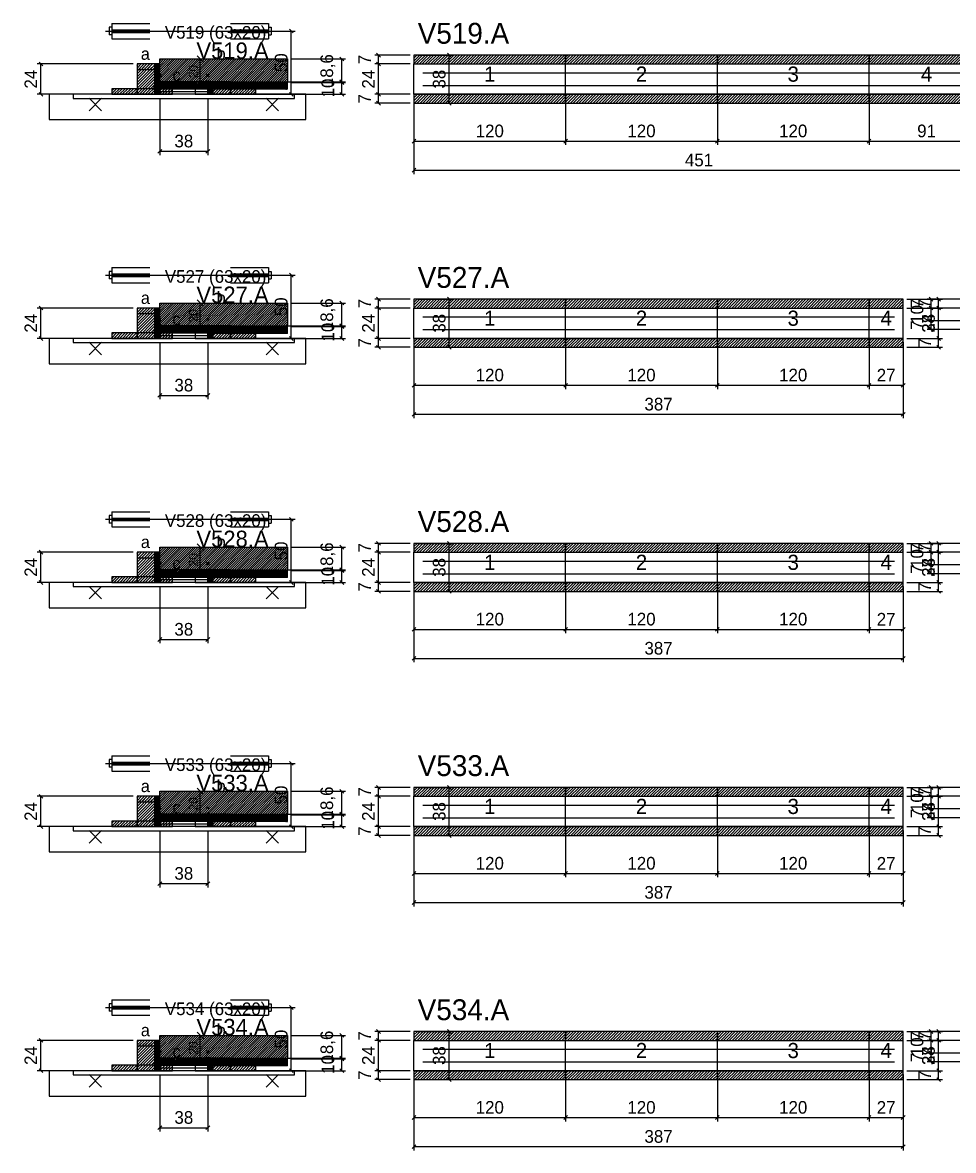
# Model space of a CAD drawing. Extents: x -9000 to 3070, y -6649 to 1250.
# Drawn here: x -69 to 668, y -2596 to -1704 of the extents above; entities that cross this region are included whole.
import ezdxf
from ezdxf.enums import TextEntityAlignment as Align

# ---------------------------------------------------------------- set-up
doc = ezdxf.new("R2010")
doc.units = 0
for name, color, linetype in [('5', 5, 'Continuous'), ('BARRA_ANCORAGEM', 126, 'Continuous'), ('barrote', 126, 'Continuous'), ('CONCRETO', 251, 'Continuous'), ('COTA', 241, 'Continuous'), ('Cota Seção (2x)', 241, 'Continuous'), ('detalhes', 7, 'Continuous'), ('Hachura', 251, 'Continuous'), ('HACHURACONCRETO', 251, 'Continuous'), ('Madeira', 126, 'Continuous'), ('NOMENCLATURA', 7, 'Continuous'), ('Painéis', 200, 'Continuous'), ('presilha', 224, 'Continuous'), ('SARR_2.2x7', 40, 'Continuous'), ('SARRAFO_2_2X7', 40, 'Continuous'), ('SCO-___-LAJ', 224, 'Continuous'), ('TENSOR', 224, 'Continuous'), ('Texto Seção', 7, 'Continuous')]:
    doc.layers.add(name, color=color, linetype=linetype)
doc.dimstyles.new('PAINEL', dxfattribs={"dimtxt": 10, "dimasz": 3, "dimexe": 3, "dimexo": 3, "dimgap": 3, "dimtad": 1, "dimblk": 'OBLIQUE', "dimblk1": 'OBLIQUE', "dimcen": 2.5, "dimclrd": 4, "dimclre": 4, "dimclrt": 240, "dimazin": 3, "dimtfac": 1, "dimtmove": 0, "dimatfit": 3})
doc.dimstyles.new('SECAO2X', dxfattribs={"dimtxt": 7, "dimasz": 5, "dimexe": 3, "dimexo": 3, "dimgap": 2, "dimtad": 3, "dimblk": 'OBLIQUE', "dimblk1": 'OBLIQUE', "dimcen": 2.5, "dimclrd": 4, "dimclre": 4, "dimclrt": 1, "dimazin": 3, "dimtfac": 1, "dimtmove": 0, "dimatfit": 3})

# ---------------------------------------------------------------- blocks, each defined once
blk = doc.blocks.new('PAR_ESQ')
for p, q in [((-1, -1), (1, 1)), ((-1, 1), (1, -1))]:
    blk.add_line(p, q)
blk = doc.blocks.new('PAR_FUNDO_ESQ')
for p, q in [((-1, -1), (1, 1)), ((-1, 1), (1, -1))]:
    blk.add_line(p, q)
blk = doc.blocks.new('PAR_FUNDO_DIR')
for p, q in [((-1, -1), (1, 1)), ((-1, 1), (1, -1))]:
    blk.add_line(p, q)
blk = doc.blocks.new('par_int_esq')
for p, q in [((-1, -1), (1, 1)), ((-1, 1), (1, -1))]:
    blk.add_line(p, q)
blk = doc.blocks.new('par_int_dir')
for p, q in [((-1, -1), (1, 1)), ((-1, 1), (1, -1))]:
    blk.add_line(p, q)
blk = doc.blocks.new('_OBLIQUE')
at = {"color": 0, "linetype": 'BYBLOCK'}
blk.add_line((-0.5, -0.5), (0.5, 0.5), dxfattribs=at)

msp = doc.modelspace()

# ---------------------------------------------------------------- hatches: boundary and pattern name
at = {"layer": 'COTA'}
h = msp.add_hatch(dxfattribs=at)
h.set_pattern_fill('ANSI31', scale=0.4)
h.paths.add_polyline_path([(40, -1753), (40, -1733), (141, -1733), (141, -1751.6), (78, -1751.6), (78, -1753)])
h = msp.add_hatch(dxfattribs=at)
h.set_pattern_fill('ANSI31', scale=0.5)
h.paths.add_polyline_path([(241, -1737), (361, -1737), (361, -1730), (241, -1730)])
h = msp.add_hatch(dxfattribs=at)
h.set_pattern_fill('ANSI31', scale=0.5)
h.paths.add_polyline_path([(361, -1737), (481, -1737), (481, -1730), (361, -1730)])
h = msp.add_hatch(dxfattribs=at)
h.set_pattern_fill('ANSI31', scale=0.5)
h.paths.add_polyline_path([(481, -1737), (601, -1737), (601, -1730), (481, -1730)])
h = msp.add_hatch(dxfattribs=at)
h.set_pattern_fill('ANSI31', scale=0.5)
h.paths.add_polyline_path([(601, -1737), (692, -1737), (692, -1730), (601, -1730)])
h = msp.add_hatch(dxfattribs=at)
h.set_pattern_fill('ANSI31', scale=0.5)
h.paths.add_polyline_path([(241, -1768), (361, -1768), (361, -1761), (241, -1761)])
h = msp.add_hatch(dxfattribs=at)
h.set_pattern_fill('ANSI31', scale=0.5)
h.paths.add_polyline_path([(361, -1768), (481, -1768), (481, -1761), (361, -1761)])
h = msp.add_hatch(dxfattribs=at)
h.set_pattern_fill('ANSI31', scale=0.5)
h.paths.add_polyline_path([(481, -1768), (601, -1768), (601, -1761), (481, -1761)])
h = msp.add_hatch(dxfattribs=at)
h.set_pattern_fill('ANSI31', scale=0.5)
h.paths.add_polyline_path([(601, -1768), (692, -1768), (692, -1761), (601, -1761)])
h = msp.add_hatch(dxfattribs=at)
h.set_pattern_fill('ANSI31', scale=0.4)
h.paths.add_polyline_path([(40, -1946), (40, -1926), (141, -1926), (141, -1944.6), (78, -1944.6), (78, -1946)])
h = msp.add_hatch(dxfattribs=at)
h.set_pattern_fill('ANSI31', scale=0.5)
h.paths.add_polyline_path([(241, -1930), (361, -1930), (361, -1923), (241, -1923)])
h = msp.add_hatch(dxfattribs=at)
h.set_pattern_fill('ANSI31', scale=0.5)
h.paths.add_polyline_path([(361, -1930), (481, -1930), (481, -1923), (361, -1923)])
h = msp.add_hatch(dxfattribs=at)
h.set_pattern_fill('ANSI31', scale=0.5)
h.paths.add_polyline_path([(481, -1930), (601, -1930), (601, -1923), (481, -1923)])
h = msp.add_hatch(dxfattribs=at)
h.set_pattern_fill('ANSI31', scale=0.5)
h.paths.add_polyline_path([(601, -1930), (628, -1930), (628, -1923), (601, -1923)])
h = msp.add_hatch(dxfattribs=at)
h.set_pattern_fill('ANSI31', scale=0.5)
h.paths.add_polyline_path([(241, -1961), (361, -1961), (361, -1954), (241, -1954)])
h = msp.add_hatch(dxfattribs=at)
h.set_pattern_fill('ANSI31', scale=0.5)
h.paths.add_polyline_path([(361, -1961), (481, -1961), (481, -1954), (361, -1954)])
h = msp.add_hatch(dxfattribs=at)
h.set_pattern_fill('ANSI31', scale=0.5)
h.paths.add_polyline_path([(481, -1961), (601, -1961), (601, -1954), (481, -1954)])
h = msp.add_hatch(dxfattribs=at)
h.set_pattern_fill('ANSI31', scale=0.5)
h.paths.add_polyline_path([(601, -1961), (628, -1961), (628, -1954), (601, -1954)])
h = msp.add_hatch(dxfattribs=at)
h.set_pattern_fill('ANSI31', scale=0.4)
h.paths.add_polyline_path([(40, -2139), (40, -2119), (141, -2119), (141, -2137.6), (78, -2137.6), (78, -2139)])
h = msp.add_hatch(dxfattribs=at)
h.set_pattern_fill('ANSI31', scale=0.5)
h.paths.add_polyline_path([(241, -2123), (361, -2123), (361, -2116), (241, -2116)])
h = msp.add_hatch(dxfattribs=at)
h.set_pattern_fill('ANSI31', scale=0.5)
h.paths.add_polyline_path([(361, -2123), (481, -2123), (481, -2116), (361, -2116)])
h = msp.add_hatch(dxfattribs=at)
h.set_pattern_fill('ANSI31', scale=0.5)
h.paths.add_polyline_path([(481, -2123), (601, -2123), (601, -2116), (481, -2116)])
h = msp.add_hatch(dxfattribs=at)
h.set_pattern_fill('ANSI31', scale=0.5)
h.paths.add_polyline_path([(601, -2123), (628, -2123), (628, -2116), (601, -2116)])
h = msp.add_hatch(dxfattribs=at)
h.set_pattern_fill('ANSI31', scale=0.5)
h.paths.add_polyline_path([(241, -2154), (361, -2154), (361, -2147), (241, -2147)])
h = msp.add_hatch(dxfattribs=at)
h.set_pattern_fill('ANSI31', scale=0.5)
h.paths.add_polyline_path([(361, -2154), (481, -2154), (481, -2147), (361, -2147)])
h = msp.add_hatch(dxfattribs=at)
h.set_pattern_fill('ANSI31', scale=0.5)
h.paths.add_polyline_path([(481, -2154), (601, -2154), (601, -2147), (481, -2147)])
h = msp.add_hatch(dxfattribs=at)
h.set_pattern_fill('ANSI31', scale=0.5)
h.paths.add_polyline_path([(601, -2154), (628, -2154), (628, -2147), (601, -2147)])
h = msp.add_hatch(dxfattribs=at)
h.set_pattern_fill('ANSI31', scale=0.5)
h.paths.add_polyline_path([(241, -2316), (361, -2316), (361, -2309), (241, -2309)])
h = msp.add_hatch(dxfattribs=at)
h.set_pattern_fill('ANSI31', scale=0.5)
h.paths.add_polyline_path([(361, -2316), (481, -2316), (481, -2309), (361, -2309)])
h = msp.add_hatch(dxfattribs=at)
h.set_pattern_fill('ANSI31', scale=0.5)
h.paths.add_polyline_path([(481, -2316), (601, -2316), (601, -2309), (481, -2309)])
h = msp.add_hatch(dxfattribs=at)
h.set_pattern_fill('ANSI31', scale=0.5)
h.paths.add_polyline_path([(601, -2316), (628, -2316), (628, -2309), (601, -2309)])
h = msp.add_hatch(dxfattribs=at)
h.set_pattern_fill('ANSI31', scale=0.4)
h.paths.add_polyline_path([(40, -2332), (40, -2312), (141, -2312), (141, -2330.6), (78, -2330.6), (78, -2332)])
h = msp.add_hatch(dxfattribs=at)
h.set_pattern_fill('ANSI31', scale=0.5)
h.paths.add_polyline_path([(241, -2347), (361, -2347), (361, -2340), (241, -2340)])
h = msp.add_hatch(dxfattribs=at)
h.set_pattern_fill('ANSI31', scale=0.5)
h.paths.add_polyline_path([(361, -2347), (481, -2347), (481, -2340), (361, -2340)])
h = msp.add_hatch(dxfattribs=at)
h.set_pattern_fill('ANSI31', scale=0.5)
h.paths.add_polyline_path([(481, -2347), (601, -2347), (601, -2340), (481, -2340)])
h = msp.add_hatch(dxfattribs=at)
h.set_pattern_fill('ANSI31', scale=0.5)
h.paths.add_polyline_path([(601, -2347), (628, -2347), (628, -2340), (601, -2340)])
h = msp.add_hatch(dxfattribs=at)
h.set_pattern_fill('ANSI31', scale=0.4)
h.paths.add_polyline_path([(40, -2525), (40, -2505), (141, -2505), (141, -2523.6), (78, -2523.6), (78, -2525)])
h = msp.add_hatch(dxfattribs=at)
h.set_pattern_fill('ANSI31', scale=0.5)
h.paths.add_polyline_path([(241, -2509), (361, -2509), (361, -2502), (241, -2502)])
h = msp.add_hatch(dxfattribs=at)
h.set_pattern_fill('ANSI31', scale=0.5)
h.paths.add_polyline_path([(361, -2509), (481, -2509), (481, -2502), (361, -2502)])
h = msp.add_hatch(dxfattribs=at)
h.set_pattern_fill('ANSI31', scale=0.5)
h.paths.add_polyline_path([(481, -2509), (601, -2509), (601, -2502), (481, -2502)])
h = msp.add_hatch(dxfattribs=at)
h.set_pattern_fill('ANSI31', scale=0.5)
h.paths.add_polyline_path([(601, -2509), (628, -2509), (628, -2502), (601, -2502)])
h = msp.add_hatch(dxfattribs=at)
h.set_pattern_fill('ANSI31', scale=0.5)
h.paths.add_polyline_path([(241, -2540), (361, -2540), (361, -2533), (241, -2533)])
h = msp.add_hatch(dxfattribs=at)
h.set_pattern_fill('ANSI31', scale=0.5)
h.paths.add_polyline_path([(361, -2540), (481, -2540), (481, -2533), (361, -2533)])
h = msp.add_hatch(dxfattribs=at)
h.set_pattern_fill('ANSI31', scale=0.5)
h.paths.add_polyline_path([(481, -2540), (601, -2540), (601, -2533), (481, -2533)])
h = msp.add_hatch(dxfattribs=at)
h.set_pattern_fill('ANSI31', scale=0.5)
h.paths.add_polyline_path([(601, -2540), (628, -2540), (628, -2533), (601, -2533)])
at = {"layer": 'Hachura'}
h = msp.add_hatch(dxfattribs=at)
h.set_pattern_fill('ANSI31', scale=0.5)
h.paths.add_polyline_path([(22, -1761), (36, -1761), (36, -1737), (22, -1737)])
h = msp.add_hatch(dxfattribs=at)
h.set_pattern_fill('ANSI31', scale=0.5)
h.paths.add_polyline_path([(22, -1741.4), (36, -1741.4), (36, -1737), (22, -1737)])
h = msp.add_hatch(dxfattribs=at)
h.set_pattern_fill('SOLID')
h.paths.add_polyline_path([(36, -1761), (40, -1761), (40, -1737), (36, -1737)])
h = msp.add_hatch(dxfattribs=at)
h.set_pattern_fill('ANSI31', scale=0.5)
h.paths.add_polyline_path([(2, -1761), (22, -1761), (22, -1756.6), (2, -1756.6)])
h = msp.add_hatch(dxfattribs=at)
h.set_pattern_fill('SOLID')
h.paths.add_polyline_path([(40, -1756.6), (78, -1756.6), (78, -1753), (40, -1753)])
h = msp.add_hatch(dxfattribs=at)
h.set_pattern_fill('ANSI31', scale=0.5)
h.paths.add_polyline_path([(40, -1761), (50, -1761), (50, -1756.6), (40, -1756.6)])
h = msp.add_hatch(dxfattribs=at)
h.set_pattern_fill('SOLID')
h.paths.add_polyline_path([(78, -1761), (82, -1761), (82, -1751), (78, -1751)])
h = msp.add_hatch(dxfattribs=at)
h.set_pattern_fill('SOLID')
h.paths.add_polyline_path([(78, -1751), (141, -1751), (141, -1757), (78, -1757)])
h = msp.add_hatch(dxfattribs=at)
h.set_pattern_fill('ANSI31', scale=0.5)
h.paths.add_polyline_path([(82, -1761), (96, -1761), (96, -1751), (82, -1751)])
h = msp.add_hatch(dxfattribs=at)
h.set_pattern_fill('ANSI31', scale=0.5)
h.paths.add_polyline_path([(82, -1755.4), (96, -1755.4), (96, -1751), (82, -1751)])
h = msp.add_hatch(dxfattribs=at)
h.set_pattern_fill('ANSI31', scale=0.5)
h.paths.add_polyline_path([(96, -1761), (116, -1761), (116, -1756.6), (96, -1756.6)])
h = msp.add_hatch(dxfattribs=at)
h.set_pattern_fill('ANSI31', scale=0.5)
h.paths.add_polyline_path([(22, -1954), (36, -1954), (36, -1930), (22, -1930)])
h = msp.add_hatch(dxfattribs=at)
h.set_pattern_fill('ANSI31', scale=0.5)
h.paths.add_polyline_path([(22, -1934.4), (36, -1934.4), (36, -1930), (22, -1930)])
h = msp.add_hatch(dxfattribs=at)
h.set_pattern_fill('SOLID')
h.paths.add_polyline_path([(36, -1954), (40, -1954), (40, -1930), (36, -1930)])
h = msp.add_hatch(dxfattribs=at)
h.set_pattern_fill('SOLID')
h.paths.add_polyline_path([(78, -1954), (82, -1954), (82, -1944), (78, -1944)])
h = msp.add_hatch(dxfattribs=at)
h.set_pattern_fill('SOLID')
h.paths.add_polyline_path([(78, -1944), (141, -1944), (141, -1950), (78, -1950)])
h = msp.add_hatch(dxfattribs=at)
h.set_pattern_fill('ANSI31', scale=0.5)
h.paths.add_polyline_path([(82, -1954), (96, -1954), (96, -1944), (82, -1944)])
h = msp.add_hatch(dxfattribs=at)
h.set_pattern_fill('ANSI31', scale=0.5)
h.paths.add_polyline_path([(82, -1948.4), (96, -1948.4), (96, -1944), (82, -1944)])
h = msp.add_hatch(dxfattribs=at)
h.set_pattern_fill('ANSI31', scale=0.5)
h.paths.add_polyline_path([(2, -1954), (22, -1954), (22, -1949.6), (2, -1949.6)])
h = msp.add_hatch(dxfattribs=at)
h.set_pattern_fill('SOLID')
h.paths.add_polyline_path([(40, -1949.6), (78, -1949.6), (78, -1946), (40, -1946)])
h = msp.add_hatch(dxfattribs=at)
h.set_pattern_fill('ANSI31', scale=0.5)
h.paths.add_polyline_path([(40, -1954), (50, -1954), (50, -1949.6), (40, -1949.6)])
h = msp.add_hatch(dxfattribs=at)
h.set_pattern_fill('ANSI31', scale=0.5)
h.paths.add_polyline_path([(96, -1954), (116, -1954), (116, -1949.6), (96, -1949.6)])
h = msp.add_hatch(dxfattribs=at)
h.set_pattern_fill('ANSI31', scale=0.5)
h.paths.add_polyline_path([(22, -2147), (36, -2147), (36, -2123), (22, -2123)])
h = msp.add_hatch(dxfattribs=at)
h.set_pattern_fill('ANSI31', scale=0.5)
h.paths.add_polyline_path([(22, -2127.4), (36, -2127.4), (36, -2123), (22, -2123)])
h = msp.add_hatch(dxfattribs=at)
h.set_pattern_fill('SOLID')
h.paths.add_polyline_path([(36, -2147), (40, -2147), (40, -2123), (36, -2123)])
h = msp.add_hatch(dxfattribs=at)
h.set_pattern_fill('SOLID')
h.paths.add_polyline_path([(40, -2142.6), (78, -2142.6), (78, -2139), (40, -2139)])
h = msp.add_hatch(dxfattribs=at)
h.set_pattern_fill('SOLID')
h.paths.add_polyline_path([(78, -2147), (82, -2147), (82, -2137), (78, -2137)])
h = msp.add_hatch(dxfattribs=at)
h.set_pattern_fill('SOLID')
h.paths.add_polyline_path([(78, -2137), (141, -2137), (141, -2143), (78, -2143)])
h = msp.add_hatch(dxfattribs=at)
h.set_pattern_fill('ANSI31', scale=0.5)
h.paths.add_polyline_path([(82, -2147), (96, -2147), (96, -2137), (82, -2137)])
h = msp.add_hatch(dxfattribs=at)
h.set_pattern_fill('ANSI31', scale=0.5)
h.paths.add_polyline_path([(82, -2141.4), (96, -2141.4), (96, -2137), (82, -2137)])
h = msp.add_hatch(dxfattribs=at)
h.set_pattern_fill('ANSI31', scale=0.5)
h.paths.add_polyline_path([(2, -2147), (22, -2147), (22, -2142.6), (2, -2142.6)])
h = msp.add_hatch(dxfattribs=at)
h.set_pattern_fill('ANSI31', scale=0.5)
h.paths.add_polyline_path([(40, -2147), (50, -2147), (50, -2142.6), (40, -2142.6)])
h = msp.add_hatch(dxfattribs=at)
h.set_pattern_fill('ANSI31', scale=0.5)
h.paths.add_polyline_path([(96, -2147), (116, -2147), (116, -2142.6), (96, -2142.6)])
h = msp.add_hatch(dxfattribs=at)
h.set_pattern_fill('ANSI31', scale=0.5)
h.paths.add_polyline_path([(22, -2340), (36, -2340), (36, -2316), (22, -2316)])
h = msp.add_hatch(dxfattribs=at)
h.set_pattern_fill('ANSI31', scale=0.5)
h.paths.add_polyline_path([(22, -2320.4), (36, -2320.4), (36, -2316), (22, -2316)])
h = msp.add_hatch(dxfattribs=at)
h.set_pattern_fill('SOLID')
h.paths.add_polyline_path([(36, -2340), (40, -2340), (40, -2316), (36, -2316)])
h = msp.add_hatch(dxfattribs=at)
h.set_pattern_fill('ANSI31', scale=0.5)
h.paths.add_polyline_path([(2, -2340), (22, -2340), (22, -2335.6), (2, -2335.6)])
h = msp.add_hatch(dxfattribs=at)
h.set_pattern_fill('SOLID')
h.paths.add_polyline_path([(40, -2335.6), (78, -2335.6), (78, -2332), (40, -2332)])
h = msp.add_hatch(dxfattribs=at)
h.set_pattern_fill('ANSI31', scale=0.5)
h.paths.add_polyline_path([(40, -2340), (50, -2340), (50, -2335.6), (40, -2335.6)])
h = msp.add_hatch(dxfattribs=at)
h.set_pattern_fill('SOLID')
h.paths.add_polyline_path([(78, -2340), (82, -2340), (82, -2330), (78, -2330)])
h = msp.add_hatch(dxfattribs=at)
h.set_pattern_fill('SOLID')
h.paths.add_polyline_path([(78, -2330), (141, -2330), (141, -2336), (78, -2336)])
h = msp.add_hatch(dxfattribs=at)
h.set_pattern_fill('ANSI31', scale=0.5)
h.paths.add_polyline_path([(82, -2340), (96, -2340), (96, -2330), (82, -2330)])
h = msp.add_hatch(dxfattribs=at)
h.set_pattern_fill('ANSI31', scale=0.5)
h.paths.add_polyline_path([(82, -2334.4), (96, -2334.4), (96, -2330), (82, -2330)])
h = msp.add_hatch(dxfattribs=at)
h.set_pattern_fill('ANSI31', scale=0.5)
h.paths.add_polyline_path([(96, -2340), (116, -2340), (116, -2335.6), (96, -2335.6)])
h = msp.add_hatch(dxfattribs=at)
h.set_pattern_fill('ANSI31', scale=0.5)
h.paths.add_polyline_path([(22, -2533), (36, -2533), (36, -2509), (22, -2509)])
h = msp.add_hatch(dxfattribs=at)
h.set_pattern_fill('ANSI31', scale=0.5)
h.paths.add_polyline_path([(22, -2513.4), (36, -2513.4), (36, -2509), (22, -2509)])
h = msp.add_hatch(dxfattribs=at)
h.set_pattern_fill('SOLID')
h.paths.add_polyline_path([(36, -2533), (40, -2533), (40, -2509), (36, -2509)])
h = msp.add_hatch(dxfattribs=at)
h.set_pattern_fill('SOLID')
h.paths.add_polyline_path([(78, -2533), (82, -2533), (82, -2523), (78, -2523)])
h = msp.add_hatch(dxfattribs=at)
h.set_pattern_fill('SOLID')
h.paths.add_polyline_path([(78, -2523), (141, -2523), (141, -2529), (78, -2529)])
h = msp.add_hatch(dxfattribs=at)
h.set_pattern_fill('ANSI31', scale=0.5)
h.paths.add_polyline_path([(82, -2533), (96, -2533), (96, -2523), (82, -2523)])
h = msp.add_hatch(dxfattribs=at)
h.set_pattern_fill('ANSI31', scale=0.5)
h.paths.add_polyline_path([(82, -2527.4), (96, -2527.4), (96, -2523), (82, -2523)])
h = msp.add_hatch(dxfattribs=at)
h.set_pattern_fill('ANSI31', scale=0.5)
h.paths.add_polyline_path([(2, -2533), (22, -2533), (22, -2528.6), (2, -2528.6)])
h = msp.add_hatch(dxfattribs=at)
h.set_pattern_fill('SOLID')
h.paths.add_polyline_path([(40, -2528.6), (78, -2528.6), (78, -2525), (40, -2525)])
h = msp.add_hatch(dxfattribs=at)
h.set_pattern_fill('ANSI31', scale=0.5)
h.paths.add_polyline_path([(40, -2533), (50, -2533), (50, -2528.6), (40, -2528.6)])
h = msp.add_hatch(dxfattribs=at)
h.set_pattern_fill('ANSI31', scale=0.5)
h.paths.add_polyline_path([(96, -2533), (116, -2533), (116, -2528.6), (96, -2528.6)])
at = {"layer": 'HACHURACONCRETO'}
h = msp.add_hatch(dxfattribs=at)
h.set_pattern_fill('ANSI31', scale=0.3)
h.paths.add_polyline_path([(40, -1756.6), (78, -1756.6), (78, -1751), (40, -1751)])
h = msp.add_hatch(dxfattribs=at)
h.set_pattern_fill('ANSI31', scale=0.3)
h.paths.add_polyline_path([(40, -1949.6), (78, -1949.6), (78, -1944), (40, -1944)])
h = msp.add_hatch(dxfattribs=at)
h.set_pattern_fill('ANSI31', scale=0.3)
h.paths.add_polyline_path([(40, -2142.6), (78, -2142.6), (78, -2137), (40, -2137)])
h = msp.add_hatch(dxfattribs=at)
h.set_pattern_fill('ANSI31', scale=0.3)
h.paths.add_polyline_path([(40, -2335.6), (78, -2335.6), (78, -2330), (40, -2330)])
h = msp.add_hatch(dxfattribs=at)
h.set_pattern_fill('ANSI31', scale=0.3)
h.paths.add_polyline_path([(40, -2528.6), (78, -2528.6), (78, -2523), (40, -2523)])

# ---------------------------------------------------------------- linework, layer by layer
for p, q in [((0, -1708), (0, -1714)), ((2, -1708), (0, -1708)), ((2, -1705), (32, -1705)), ((2, -1705), (2, -1717)), ((2, -1710), (32, -1710)), ((2, -1712), (32, -1712)), ((96, -1705), (126, -1705)), ((96, -1710), (126, -1710)), ((96, -1712), (126, -1712)), ((126, -1705), (126, -1717)), ((126, -1708), (128, -1708)), ((128, -1708), (128, -1714)), ((2, -1714), (0, -1714)), ((2, -1717), (32, -1717)), ((96, -1717), (126, -1717)), ((126, -1714), (128, -1714)), ((2, -1898), (32, -1898)), ((2, -1898), (2, -1910)), ((96, -1898), (126, -1898)), ((126, -1898), (126, -1910)), ((0, -1901), (0, -1907)), ((2, -1901), (0, -1901)), ((2, -1907), (0, -1907)), ((2, -1903), (32, -1903)), ((2, -1905), (32, -1905)), ((96, -1903), (126, -1903)), ((96, -1905), (126, -1905)), ((126, -1901), (128, -1901)), ((126, -1907), (128, -1907)), ((128, -1901), (128, -1907)), ((2, -1910), (32, -1910)), ((96, -1910), (126, -1910)), ((0, -2094), (0, -2100)), ((2, -2094), (0, -2094)), ((2, -2091), (32, -2091)), ((2, -2091), (2, -2103)), ((96, -2091), (126, -2091)), ((126, -2091), (126, -2103)), ((126, -2094), (128, -2094)), ((128, -2094), (128, -2100)), ((2, -2100), (0, -2100)), ((2, -2096), (32, -2096)), ((2, -2098), (32, -2098)), ((2, -2103), (32, -2103)), ((96, -2096), (126, -2096)), ((96, -2098), (126, -2098)), ((96, -2103), (126, -2103)), ((126, -2100), (128, -2100)), ((0, -2287), (0, -2293)), ((2, -2287), (0, -2287)), ((2, -2284), (32, -2284)), ((2, -2284), (2, -2296)), ((2, -2289), (32, -2289)), ((2, -2291), (32, -2291)), ((96, -2284), (126, -2284)), ((96, -2289), (126, -2289)), ((96, -2291), (126, -2291)), ((126, -2284), (126, -2296)), ((126, -2287), (128, -2287)), ((128, -2287), (128, -2293)), ((2, -2293), (0, -2293)), ((2, -2296), (32, -2296)), ((96, -2296), (126, -2296)), ((126, -2293), (128, -2293)), ((2, -2477), (32, -2477)), ((2, -2477), (2, -2489)), ((96, -2477), (126, -2477)), ((126, -2477), (126, -2489)), ((0, -2480), (0, -2486)), ((2, -2480), (0, -2480)), ((2, -2486), (0, -2486)), ((2, -2482), (32, -2482)), ((2, -2484), (32, -2484)), ((96, -2482), (126, -2482)), ((96, -2484), (126, -2484)), ((126, -2480), (128, -2480)), ((126, -2486), (128, -2486)), ((128, -2480), (128, -2486)), ((2, -2489), (32, -2489)), ((96, -2489), (126, -2489))]:
    msp.add_line(p, q)
at = {"layer": 'BARRA_ANCORAGEM'}
for p, q in [((40, -1753.3), (78, -1753.3)), ((40, -1755.3), (40, -1753.3)), ((40, -1755.3), (78, -1755.3)), ((40, -1756.7), (78, -1756.7)), ((40, -1758.7), (40, -1756.7)), ((78, -1755.3), (78, -1753.3)), ((78, -1758.7), (78, -1756.7)), ((40, -1758.7), (78, -1758.7)), ((40, -1946.3), (78, -1946.3)), ((40, -1948.3), (40, -1946.3)), ((40, -1948.3), (78, -1948.3)), ((40, -1949.7), (78, -1949.7)), ((40, -1951.7), (40, -1949.7)), ((40, -1951.7), (78, -1951.7)), ((78, -1948.3), (78, -1946.3)), ((78, -1951.7), (78, -1949.7)), ((40, -2139.3), (78, -2139.3)), ((40, -2141.3), (40, -2139.3)), ((78, -2141.3), (78, -2139.3)), ((40, -2141.3), (78, -2141.3)), ((40, -2142.7), (78, -2142.7)), ((40, -2144.7), (40, -2142.7)), ((40, -2144.7), (78, -2144.7)), ((78, -2144.7), (78, -2142.7)), ((40, -2332.3), (78, -2332.3)), ((40, -2334.3), (40, -2332.3)), ((40, -2334.3), (78, -2334.3)), ((40, -2335.7), (78, -2335.7)), ((40, -2337.7), (40, -2335.7)), ((78, -2334.3), (78, -2332.3)), ((78, -2337.7), (78, -2335.7)), ((40, -2337.7), (78, -2337.7)), ((40, -2525.3), (78, -2525.3)), ((40, -2527.3), (40, -2525.3)), ((40, -2527.3), (78, -2527.3)), ((40, -2528.7), (78, -2528.7)), ((40, -2530.7), (40, -2528.7)), ((40, -2530.7), (78, -2530.7)), ((78, -2527.3), (78, -2525.3)), ((78, -2530.7), (78, -2528.7))]:
    msp.add_line(p, q, dxfattribs=at)
at = {"layer": 'barrote'}
for points in [[(-47.5, -1781), (155.5, -1781), (155.5, -1761), (-47.5, -1761)], [(-47.5, -1974), (155.5, -1974), (155.5, -1954), (-47.5, -1954)], [(-47.5, -2167), (155.5, -2167), (155.5, -2147), (-47.5, -2147)], [(-47.5, -2360), (155.5, -2360), (155.5, -2340), (-47.5, -2340)], [(-47.5, -2553), (155.5, -2553), (155.5, -2533), (-47.5, -2533)]]:
    msp.add_lwpolyline(points, close=True, dxfattribs=at)
at = {"layer": 'CONCRETO'}
for points in [[(40, -1753), (40, -1733), (141, -1733), (141, -1751.6), (78, -1751.6), (78, -1753)], [(40, -1946), (40, -1926), (141, -1926), (141, -1944.6), (78, -1944.6), (78, -1946)], [(40, -2139), (40, -2119), (141, -2119), (141, -2137.6), (78, -2137.6), (78, -2139)], [(40, -2332), (40, -2312), (141, -2312), (141, -2330.6), (78, -2330.6), (78, -2332)], [(40, -2525), (40, -2505), (141, -2505), (141, -2523.6), (78, -2523.6), (78, -2525)]]:
    msp.add_lwpolyline(points, close=True, dxfattribs=at)
at = {"layer": 'HACHURACONCRETO'}
for points in [[(40, -1756.6), (78, -1756.6), (78, -1751), (40, -1751)], [(40, -1949.6), (78, -1949.6), (78, -1944), (40, -1944)], [(40, -2142.6), (78, -2142.6), (78, -2137), (40, -2137)], [(40, -2335.6), (78, -2335.6), (78, -2330), (40, -2330)], [(40, -2528.6), (78, -2528.6), (78, -2523), (40, -2523)]]:
    msp.add_lwpolyline(points, close=True, dxfattribs=at)
at = {"layer": 'Madeira'}
for points in [[(22, -1761), (36, -1761), (36, -1737), (22, -1737)], [(22, -1741.4), (36, -1741.4), (36, -1737), (22, -1737)], [(2, -1761), (22, -1761), (22, -1756.6), (2, -1756.6)], [(22, -1761), (36, -1761), (36, -1756.6), (22, -1756.6)], [(40, -1761), (50, -1761), (50, -1756.6), (40, -1756.6)], [(68, -1761), (78, -1761), (78, -1756.6), (68, -1756.6)], [(82, -1761), (96, -1761), (96, -1751), (82, -1751)], [(82, -1755.4), (96, -1755.4), (96, -1751), (82, -1751)], [(96, -1761), (116, -1761), (116, -1756.6), (96, -1756.6)], [(22, -1954), (36, -1954), (36, -1930), (22, -1930)], [(22, -1934.4), (36, -1934.4), (36, -1930), (22, -1930)], [(82, -1954), (96, -1954), (96, -1944), (82, -1944)], [(82, -1948.4), (96, -1948.4), (96, -1944), (82, -1944)], [(2, -1954), (22, -1954), (22, -1949.6), (2, -1949.6)], [(22, -1954), (36, -1954), (36, -1949.6), (22, -1949.6)], [(40, -1954), (50, -1954), (50, -1949.6), (40, -1949.6)], [(68, -1954), (78, -1954), (78, -1949.6), (68, -1949.6)], [(96, -1954), (116, -1954), (116, -1949.6), (96, -1949.6)], [(22, -2147), (36, -2147), (36, -2123), (22, -2123)], [(22, -2127.4), (36, -2127.4), (36, -2123), (22, -2123)], [(82, -2147), (96, -2147), (96, -2137), (82, -2137)], [(82, -2141.4), (96, -2141.4), (96, -2137), (82, -2137)], [(2, -2147), (22, -2147), (22, -2142.6), (2, -2142.6)], [(22, -2147), (36, -2147), (36, -2142.6), (22, -2142.6)], [(40, -2147), (50, -2147), (50, -2142.6), (40, -2142.6)], [(68, -2147), (78, -2147), (78, -2142.6), (68, -2142.6)], [(96, -2147), (116, -2147), (116, -2142.6), (96, -2142.6)], [(22, -2340), (36, -2340), (36, -2316), (22, -2316)], [(22, -2320.4), (36, -2320.4), (36, -2316), (22, -2316)], [(2, -2340), (22, -2340), (22, -2335.6), (2, -2335.6)], [(22, -2340), (36, -2340), (36, -2335.6), (22, -2335.6)], [(40, -2340), (50, -2340), (50, -2335.6), (40, -2335.6)], [(68, -2340), (78, -2340), (78, -2335.6), (68, -2335.6)], [(82, -2340), (96, -2340), (96, -2330), (82, -2330)], [(82, -2334.4), (96, -2334.4), (96, -2330), (82, -2330)], [(96, -2340), (116, -2340), (116, -2335.6), (96, -2335.6)], [(22, -2533), (36, -2533), (36, -2509), (22, -2509)], [(22, -2513.4), (36, -2513.4), (36, -2509), (22, -2509)], [(82, -2533), (96, -2533), (96, -2523), (82, -2523)], [(82, -2527.4), (96, -2527.4), (96, -2523), (82, -2523)], [(2, -2533), (22, -2533), (22, -2528.6), (2, -2528.6)], [(22, -2533), (36, -2533), (36, -2528.6), (22, -2528.6)], [(40, -2533), (50, -2533), (50, -2528.6), (40, -2528.6)], [(68, -2533), (78, -2533), (78, -2528.6), (68, -2528.6)], [(96, -2533), (116, -2533), (116, -2528.6), (96, -2528.6)]]:
    msp.add_lwpolyline(points, close=True, dxfattribs=at)
at = {"layer": 'Painéis'}
for p, q in [((241, -1737), (361, -1737)), ((241, -1761), (241, -1737)), ((361, -1761), (361, -1737)), ((361, -1761), (361, -1737)), ((361, -1737), (481, -1737)), ((361, -1761), (361, -1737)), ((481, -1761), (481, -1737)), ((481, -1761), (481, -1737)), ((481, -1737), (601, -1737)), ((481, -1761), (481, -1737)), ((601, -1761), (601, -1737)), ((601, -1761), (601, -1737)), ((601, -1737), (692, -1737)), ((601, -1761), (601, -1737)), ((241, -1761), (361, -1761)), ((361, -1761), (481, -1761)), ((481, -1761), (601, -1761)), ((601, -1761), (692, -1761)), ((241, -1930), (361, -1930)), ((241, -1954), (241, -1930)), ((361, -1954), (361, -1930)), ((361, -1954), (361, -1930)), ((361, -1930), (481, -1930)), ((361, -1954), (361, -1930)), ((481, -1954), (481, -1930)), ((481, -1954), (481, -1930)), ((481, -1930), (601, -1930)), ((481, -1954), (481, -1930)), ((601, -1954), (601, -1930)), ((601, -1954), (601, -1930)), ((601, -1930), (628, -1930)), ((601, -1954), (601, -1930)), ((628, -1954), (628, -1930)), ((241, -1954), (361, -1954)), ((361, -1954), (481, -1954)), ((481, -1954), (601, -1954)), ((601, -1954), (628, -1954)), ((241, -2123), (361, -2123)), ((241, -2147), (241, -2123)), ((361, -2147), (361, -2123)), ((361, -2147), (361, -2123)), ((361, -2123), (481, -2123)), ((361, -2147), (361, -2123)), ((481, -2147), (481, -2123)), ((481, -2147), (481, -2123)), ((481, -2123), (601, -2123)), ((481, -2147), (481, -2123)), ((601, -2147), (601, -2123)), ((601, -2147), (601, -2123)), ((601, -2123), (628, -2123)), ((601, -2147), (601, -2123)), ((628, -2147), (628, -2123)), ((241, -2147), (361, -2147)), ((361, -2147), (481, -2147)), ((481, -2147), (601, -2147)), ((601, -2147), (628, -2147)), ((241, -2316), (361, -2316)), ((241, -2340), (241, -2316)), ((361, -2340), (361, -2316)), ((361, -2340), (361, -2316)), ((361, -2316), (481, -2316)), ((361, -2340), (361, -2316)), ((481, -2340), (481, -2316)), ((481, -2340), (481, -2316)), ((481, -2316), (601, -2316)), ((481, -2340), (481, -2316)), ((601, -2340), (601, -2316)), ((601, -2340), (601, -2316)), ((601, -2316), (628, -2316)), ((601, -2340), (601, -2316)), ((628, -2340), (628, -2316)), ((241, -2340), (361, -2340)), ((361, -2340), (481, -2340)), ((481, -2340), (601, -2340)), ((601, -2340), (628, -2340)), ((241, -2509), (361, -2509)), ((241, -2533), (241, -2509)), ((361, -2533), (361, -2509)), ((361, -2533), (361, -2509)), ((361, -2509), (481, -2509)), ((361, -2533), (361, -2509)), ((481, -2533), (481, -2509)), ((481, -2533), (481, -2509)), ((481, -2509), (601, -2509)), ((481, -2533), (481, -2509)), ((601, -2533), (601, -2509)), ((601, -2533), (601, -2509)), ((601, -2509), (628, -2509)), ((601, -2533), (601, -2509)), ((628, -2533), (628, -2509)), ((241, -2533), (361, -2533)), ((361, -2533), (481, -2533)), ((481, -2533), (601, -2533)), ((601, -2533), (628, -2533))]:
    msp.add_line(p, q, dxfattribs=at)
for points in [[(36, -1761), (40, -1761), (40, -1737), (36, -1737)], [(40, -1756.6), (78, -1756.6), (78, -1753), (40, -1753)], [(78, -1761), (82, -1761), (82, -1751), (78, -1751)], [(78, -1751), (141, -1751), (141, -1751.6), (78, -1751.6)], [(36, -1954), (40, -1954), (40, -1930), (36, -1930)], [(78, -1954), (82, -1954), (82, -1944), (78, -1944)], [(78, -1944), (141, -1944), (141, -1944.6), (78, -1944.6)], [(40, -1949.6), (78, -1949.6), (78, -1946), (40, -1946)], [(36, -2147), (40, -2147), (40, -2123), (36, -2123)], [(40, -2142.6), (78, -2142.6), (78, -2139), (40, -2139)], [(78, -2147), (82, -2147), (82, -2137), (78, -2137)], [(78, -2137), (141, -2137), (141, -2137.6), (78, -2137.6)], [(36, -2340), (40, -2340), (40, -2316), (36, -2316)], [(40, -2335.6), (78, -2335.6), (78, -2332), (40, -2332)], [(78, -2340), (82, -2340), (82, -2330), (78, -2330)], [(78, -2330), (141, -2330), (141, -2330.6), (78, -2330.6)], [(36, -2533), (40, -2533), (40, -2509), (36, -2509)], [(78, -2533), (82, -2533), (82, -2523), (78, -2523)], [(78, -2523), (141, -2523), (141, -2523.6), (78, -2523.6)], [(40, -2528.6), (78, -2528.6), (78, -2525), (40, -2525)]]:
    msp.add_lwpolyline(points, close=True, dxfattribs=at)
at = {"layer": 'presilha'}
for p, q in [((-16, -1774), (-6, -1764)), ((-16, -1764), (-6, -1774)), ((124, -1774), (134, -1764)), ((124, -1764), (134, -1774)), ((-16, -1967), (-6, -1957)), ((-16, -1957), (-6, -1967)), ((124, -1967), (134, -1957)), ((124, -1957), (134, -1967)), ((-16, -2160), (-6, -2150)), ((-16, -2150), (-6, -2160)), ((124, -2160), (134, -2150)), ((124, -2150), (134, -2160)), ((-16, -2353), (-6, -2343)), ((-16, -2343), (-6, -2353)), ((124, -2353), (134, -2343)), ((124, -2343), (134, -2353)), ((-16, -2546), (-6, -2536)), ((-16, -2536), (-6, -2546)), ((124, -2546), (134, -2536)), ((124, -2536), (134, -2546))]:
    msp.add_line(p, q, dxfattribs=at)
at = {"layer": 'SARR_2.2x7'}
for points in [[(248, -1744), (361, -1744)], [(248, -1744), (361, -1744)], [(361, -1744), (481, -1744)], [(361, -1744), (481, -1744)], [(481, -1744), (601, -1744)], [(481, -1744), (601, -1744)], [(601, -1744), (685, -1744)], [(601, -1744), (685, -1744)], [(248, -1754), (361, -1754)], [(248, -1754), (361, -1754)], [(361, -1754), (481, -1754)], [(361, -1754), (481, -1754)], [(481, -1754), (601, -1754)], [(481, -1754), (601, -1754)], [(601, -1754), (685, -1754)], [(601, -1754), (685, -1754)], [(248, -1937), (361, -1937)], [(248, -1937), (361, -1937)], [(361, -1937), (481, -1937)], [(361, -1937), (481, -1937)], [(481, -1937), (601, -1937)], [(481, -1937), (601, -1937)], [(601, -1937), (621, -1937)], [(601, -1937), (621, -1937)], [(248, -1947), (361, -1947)], [(248, -1947), (361, -1947)], [(361, -1947), (481, -1947)], [(361, -1947), (481, -1947)], [(481, -1947), (601, -1947)], [(481, -1947), (601, -1947)], [(601, -1947), (621, -1947)], [(601, -1947), (621, -1947)], [(248, -2130), (361, -2130)], [(248, -2130), (361, -2130)], [(361, -2130), (481, -2130)], [(361, -2130), (481, -2130)], [(481, -2130), (601, -2130)], [(481, -2130), (601, -2130)], [(601, -2130), (621, -2130)], [(601, -2130), (621, -2130)], [(248, -2140), (361, -2140)], [(248, -2140), (361, -2140)], [(361, -2140), (481, -2140)], [(361, -2140), (481, -2140)], [(481, -2140), (601, -2140)], [(481, -2140), (601, -2140)], [(601, -2140), (621, -2140)], [(601, -2140), (621, -2140)], [(248, -2323), (361, -2323)], [(248, -2323), (361, -2323)], [(361, -2323), (481, -2323)], [(361, -2323), (481, -2323)], [(481, -2323), (601, -2323)], [(481, -2323), (601, -2323)], [(601, -2323), (621, -2323)], [(601, -2323), (621, -2323)], [(248, -2333), (361, -2333)], [(248, -2333), (361, -2333)], [(361, -2333), (481, -2333)], [(361, -2333), (481, -2333)], [(481, -2333), (601, -2333)], [(481, -2333), (601, -2333)], [(601, -2333), (621, -2333)], [(601, -2333), (621, -2333)], [(248, -2516), (361, -2516)], [(248, -2516), (361, -2516)], [(361, -2516), (481, -2516)], [(361, -2516), (481, -2516)], [(481, -2516), (601, -2516)], [(481, -2516), (601, -2516)], [(601, -2516), (621, -2516)], [(601, -2516), (621, -2516)], [(248, -2526), (361, -2526)], [(248, -2526), (361, -2526)], [(361, -2526), (481, -2526)], [(361, -2526), (481, -2526)], [(481, -2526), (601, -2526)], [(481, -2526), (601, -2526)], [(601, -2526), (621, -2526)], [(601, -2526), (621, -2526)]]:
    msp.add_lwpolyline(points, dxfattribs=at)
at = {"layer": 'SARRAFO_2_2X7'}
for p, q in [((36, -1746.2), (36, -1741.8)), ((36, -1741.8), (40, -1741.8)), ((36, -1746.2), (40, -1746.2)), ((40, -1746.2), (40, -1741.8)), ((36, -1756.2), (36, -1751.8)), ((36, -1751.8), (40, -1751.8)), ((36, -1756.2), (40, -1756.2)), ((40, -1756.2), (40, -1751.8)), ((78, -1758.2), (78, -1753.8)), ((78, -1753.8), (82, -1753.8)), ((82, -1758.2), (82, -1753.8)), ((78, -1758.2), (82, -1758.2)), ((36, -1939.2), (36, -1934.8)), ((36, -1934.8), (40, -1934.8)), ((40, -1939.2), (40, -1934.8)), ((36, -1939.2), (40, -1939.2)), ((36, -1949.2), (36, -1944.8)), ((36, -1944.8), (40, -1944.8)), ((36, -1949.2), (40, -1949.2)), ((40, -1949.2), (40, -1944.8)), ((78, -1951.2), (78, -1946.8)), ((78, -1946.8), (82, -1946.8)), ((78, -1951.2), (82, -1951.2)), ((82, -1951.2), (82, -1946.8)), ((36, -2132.2), (36, -2127.8)), ((36, -2127.8), (40, -2127.8)), ((40, -2132.2), (40, -2127.8)), ((36, -2132.2), (40, -2132.2)), ((36, -2142.2), (36, -2137.8)), ((36, -2137.8), (40, -2137.8)), ((40, -2142.2), (40, -2137.8)), ((78, -2144.2), (78, -2139.8)), ((78, -2139.8), (82, -2139.8)), ((82, -2144.2), (82, -2139.8)), ((36, -2142.2), (40, -2142.2)), ((78, -2144.2), (82, -2144.2)), ((36, -2325.2), (36, -2320.8)), ((36, -2320.8), (40, -2320.8)), ((36, -2325.2), (40, -2325.2)), ((40, -2325.2), (40, -2320.8)), ((36, -2335.2), (36, -2330.8)), ((36, -2330.8), (40, -2330.8)), ((36, -2335.2), (40, -2335.2)), ((40, -2335.2), (40, -2330.8)), ((78, -2337.2), (78, -2332.8)), ((78, -2332.8), (82, -2332.8)), ((82, -2337.2), (82, -2332.8)), ((78, -2337.2), (82, -2337.2)), ((36, -2518.2), (36, -2513.8)), ((36, -2513.8), (40, -2513.8)), ((40, -2518.2), (40, -2513.8)), ((36, -2518.2), (40, -2518.2)), ((36, -2528.2), (36, -2523.8)), ((36, -2523.8), (40, -2523.8)), ((36, -2528.2), (40, -2528.2)), ((40, -2528.2), (40, -2523.8)), ((78, -2530.2), (78, -2525.8)), ((78, -2525.8), (82, -2525.8)), ((78, -2530.2), (82, -2530.2)), ((82, -2530.2), (82, -2525.8))]:
    msp.add_line(p, q, dxfattribs=at)
at = {"layer": 'SCO-___-LAJ'}
for points in [[(241, -1737), (361, -1737), (361, -1730), (241, -1730)], [(361, -1737), (481, -1737), (481, -1730), (361, -1730)], [(481, -1737), (601, -1737), (601, -1730), (481, -1730)], [(601, -1737), (692, -1737), (692, -1730), (601, -1730)], [(-28.5, -1764.2), (146.5, -1764.2), (146.5, -1761), (-28.5, -1761)], [(241, -1768), (361, -1768), (361, -1761), (241, -1761)], [(361, -1768), (481, -1768), (481, -1761), (361, -1761)], [(481, -1768), (601, -1768), (601, -1761), (481, -1761)], [(601, -1768), (692, -1768), (692, -1761), (601, -1761)], [(241, -1930), (361, -1930), (361, -1923), (241, -1923)], [(361, -1930), (481, -1930), (481, -1923), (361, -1923)], [(481, -1930), (601, -1930), (601, -1923), (481, -1923)], [(601, -1930), (628, -1930), (628, -1923), (601, -1923)], [(-28.5, -1957.2), (146.5, -1957.2), (146.5, -1954), (-28.5, -1954)], [(241, -1961), (361, -1961), (361, -1954), (241, -1954)], [(361, -1961), (481, -1961), (481, -1954), (361, -1954)], [(481, -1961), (601, -1961), (601, -1954), (481, -1954)], [(601, -1961), (628, -1961), (628, -1954), (601, -1954)], [(241, -2123), (361, -2123), (361, -2116), (241, -2116)], [(361, -2123), (481, -2123), (481, -2116), (361, -2116)], [(481, -2123), (601, -2123), (601, -2116), (481, -2116)], [(601, -2123), (628, -2123), (628, -2116), (601, -2116)], [(-28.5, -2150.2), (146.5, -2150.2), (146.5, -2147), (-28.5, -2147)], [(241, -2154), (361, -2154), (361, -2147), (241, -2147)], [(361, -2154), (481, -2154), (481, -2147), (361, -2147)], [(481, -2154), (601, -2154), (601, -2147), (481, -2147)], [(601, -2154), (628, -2154), (628, -2147), (601, -2147)], [(241, -2316), (361, -2316), (361, -2309), (241, -2309)], [(361, -2316), (481, -2316), (481, -2309), (361, -2309)], [(481, -2316), (601, -2316), (601, -2309), (481, -2309)], [(601, -2316), (628, -2316), (628, -2309), (601, -2309)], [(-28.5, -2343.2), (146.5, -2343.2), (146.5, -2340), (-28.5, -2340)], [(241, -2347), (361, -2347), (361, -2340), (241, -2340)], [(361, -2347), (481, -2347), (481, -2340), (361, -2340)], [(481, -2347), (601, -2347), (601, -2340), (481, -2340)], [(601, -2347), (628, -2347), (628, -2340), (601, -2340)], [(241, -2509), (361, -2509), (361, -2502), (241, -2502)], [(361, -2509), (481, -2509), (481, -2502), (361, -2502)], [(481, -2509), (601, -2509), (601, -2502), (481, -2502)], [(601, -2509), (628, -2509), (628, -2502), (601, -2502)], [(-28.5, -2536.2), (146.5, -2536.2), (146.5, -2533), (-28.5, -2533)], [(241, -2540), (361, -2540), (361, -2533), (241, -2533)], [(361, -2540), (481, -2540), (481, -2533), (361, -2533)], [(481, -2540), (601, -2540), (601, -2533), (481, -2533)], [(601, -2540), (628, -2540), (628, -2533), (601, -2533)]]:
    msp.add_lwpolyline(points, close=True, dxfattribs=at)
at = {"layer": 'TENSOR'}
for p, q in [((-3, -1711), (139, -1711)), ((-3, -1904), (139, -1904)), ((-3, -2097), (139, -2097)), ((-3, -2290), (139, -2290)), ((-3, -2483), (139, -2483))]:
    msp.add_line(p, q, dxfattribs=at)

# ---------------------------------------------------------------- block references
at = {"layer": 'Painéis'}
for name, p in [('par_int_esq', (40, -1746)), ('par_int_dir', (78, -1746)), ('PAR_ESQ', (36, -1756)), ('PAR_FUNDO_ESQ', (40, -1751)), ('PAR_FUNDO_DIR', (78, -1751)), ('par_int_esq', (40, -1939)), ('PAR_FUNDO_ESQ', (40, -1944)), ('par_int_dir', (78, -1939)), ('PAR_FUNDO_DIR', (78, -1944)), ('PAR_ESQ', (36, -1949)), ('par_int_esq', (40, -2132)), ('par_int_dir', (78, -2132)), ('PAR_FUNDO_ESQ', (40, -2137)), ('PAR_FUNDO_DIR', (78, -2137)), ('PAR_ESQ', (36, -2142)), ('par_int_esq', (40, -2325)), ('par_int_dir', (78, -2325)), ('PAR_ESQ', (36, -2335)), ('PAR_FUNDO_ESQ', (40, -2330)), ('PAR_FUNDO_DIR', (78, -2330)), ('par_int_esq', (40, -2518)), ('PAR_FUNDO_ESQ', (40, -2523)), ('par_int_dir', (78, -2518)), ('PAR_FUNDO_DIR', (78, -2523)), ('PAR_ESQ', (36, -2528))]:
    msp.add_blockref(name, p, dxfattribs=at)

# ---------------------------------------------------------------- texts
at = {"layer": '5'}
for s, p in [('2', (421, -1745)), ('3', (541, -1745)), ('1', (301, -1745)), ('4', (646.5, -1745)), ('1', (301, -1938)), ('2', (421, -1938)), ('3', (541, -1938)), ('4', (614.5, -1938)), ('1', (301, -2131)), ('2', (421, -2131)), ('3', (541, -2131)), ('4', (614.5, -2131)), ('1', (301, -2324)), ('2', (421, -2324)), ('3', (541, -2324)), ('4', (614.5, -2324)), ('1', (301, -2517)), ('2', (421, -2517)), ('3', (541, -2517)), ('4', (614.5, -2517))]:
    msp.add_text(s, height=12, dxfattribs=at).set_placement(p, align=Align.MIDDLE_CENTER)
at = {"layer": 'detalhes'}
for s, p in [('a', (25, -1733.7)), ('b', (85, -1733.7)), ('c', (50, -1750.5)), ('b', (85, -1926.7)), ('a', (25, -1926.7)), ('c', (50, -1943.5)), ('a', (25, -2119.7)), ('b', (85, -2119.7)), ('c', (50, -2136.5)), ('a', (25, -2312.7)), ('b', (85, -2312.7)), ('c', (50, -2329.5)), ('b', (85, -2505.7)), ('a', (25, -2505.7)), ('c', (50, -2522.5))]:
    msp.add_text(s, height=9.6, dxfattribs=at).set_placement(p)
at = {"layer": 'NOMENCLATURA'}
for s, p in [('V519.A', (244, -1721)), ('V527.A', (244, -1914)), ('V528.A', (244, -2107)), ('V533.A', (244, -2300)), ('V534.A', (244, -2493))]:
    msp.add_text(s, height=16.5, dxfattribs=at).set_placement(p)
at = {"layer": 'Texto Seção'}
for s, height, p in [('V519 (63x20)', 10, (44, -1717)), ('V519.A', 13, (69, -1733)), ('V527 (63x20)', 10, (44, -1910)), ('V527.A', 13, (69, -1926)), ('V528 (63x20)', 10, (44, -2103)), ('V528.A', 13, (69, -2119)), ('V533 (63x20)', 10, (44, -2296)), ('V533.A', 13, (69, -2312)), ('V534 (63x20)', 10, (44, -2489)), ('V534.A', 13, (69, -2505))]:
    msp.add_text(s, height=height, dxfattribs=at).set_placement(p)

# ---------------------------------------------------------------- dimensions: what is measured, and where the dimension line sits
at = {"layer": 'COTA'}
for base, p1, p2 in [((144, -1761), (96, -1761), (96, -1711)), ((184, -1751.6), (141, -1751.6), (141, -1733)), ((213, -1737), (241, -1737), (241, -1730)), ((269, -1768), (241, -1768), (241, -1730)), ((-54, -1761), (2, -1761), (22, -1737)), ((213, -1761), (241, -1761), (241, -1737)), ((184, -1761), (96, -1761), (96, -1751)), ((213, -1768), (241, -1768), (241, -1761)), ((144, -1954), (96, -1954), (96, -1904)), ((184, -1944.6), (141, -1944.6), (141, -1926)), ((213, -1930), (241, -1930), (241, -1923)), ((269, -1961), (241, -1961), (241, -1923)), ((656, -1961), (628, -1961), (628, -1923)), ((656, -1930), (628, -1930), (628, -1923)), ((650, -1930), (678, -1930), (678, -1923)), ((-54, -1954), (2, -1954), (22, -1930)), ((213, -1954), (241, -1954), (241, -1930)), ((656, -1954), (628, -1954), (628, -1930)), ((650, -1940), (678, -1940), (678, -1930)), ((184, -1954), (96, -1954), (96, -1944)), ((650, -1947), (678, -1947), (678, -1940)), ((213, -1961), (241, -1961), (241, -1954)), ((656, -1961), (628, -1961), (628, -1954)), ((144, -2147), (96, -2147), (96, -2097)), ((-54, -2147), (2, -2147), (22, -2123)), ((184, -2137.6), (141, -2137.6), (141, -2119)), ((213, -2123), (241, -2123), (241, -2116)), ((213, -2147), (241, -2147), (241, -2123)), ((269, -2154), (241, -2154), (241, -2116)), ((656, -2154), (628, -2154), (628, -2116)), ((656, -2123), (628, -2123), (628, -2116)), ((656, -2147), (628, -2147), (628, -2123)), ((650, -2123), (678, -2123), (678, -2116)), ((650, -2133), (678, -2133), (678, -2123)), ((184, -2147), (96, -2147), (96, -2137)), ((650, -2140), (678, -2140), (678, -2133)), ((213, -2154), (241, -2154), (241, -2147)), ((656, -2154), (628, -2154), (628, -2147)), ((144, -2340), (96, -2340), (96, -2290)), ((184, -2330.6), (141, -2330.6), (141, -2312)), ((213, -2316), (241, -2316), (241, -2309)), ((269, -2347), (241, -2347), (241, -2309)), ((656, -2347), (628, -2347), (628, -2309)), ((656, -2316), (628, -2316), (628, -2309)), ((650, -2316), (678, -2316), (678, -2309)), ((-54, -2340), (2, -2340), (22, -2316)), ((213, -2340), (241, -2340), (241, -2316)), ((656, -2340), (628, -2340), (628, -2316)), ((650, -2326), (678, -2326), (678, -2316)), ((184, -2340), (96, -2340), (96, -2330)), ((650, -2333), (678, -2333), (678, -2326)), ((213, -2347), (241, -2347), (241, -2340)), ((656, -2347), (628, -2347), (628, -2340)), ((144, -2533), (96, -2533), (96, -2483)), ((184, -2523.6), (141, -2523.6), (141, -2505)), ((213, -2509), (241, -2509), (241, -2502)), ((269, -2540), (241, -2540), (241, -2502)), ((656, -2540), (628, -2540), (628, -2502)), ((656, -2509), (628, -2509), (628, -2502)), ((650, -2509), (678, -2509), (678, -2502)), ((-54, -2533), (2, -2533), (22, -2509)), ((213, -2533), (241, -2533), (241, -2509)), ((656, -2533), (628, -2533), (628, -2509)), ((650, -2519), (678, -2519), (678, -2509)), ((184, -2533), (96, -2533), (96, -2523)), ((650, -2526), (678, -2526), (678, -2519)), ((213, -2540), (241, -2540), (241, -2533)), ((656, -2540), (628, -2540), (628, -2533))]:
    msp.add_linear_dim(base=base, p1=p1, p2=p2, angle=90, dimstyle='PAINEL', dxfattribs=at).render()
for base, p1, p2 in [((40, -1806), (40, -1761), (78, -1761)), ((241, -1798), (241, -1761), (361, -1761)), ((241, -1821), (241, -1761), (692, -1761)), ((361, -1798), (361, -1761), (481, -1761)), ((481, -1798), (481, -1761), (601, -1761)), ((601, -1798), (601, -1761), (692, -1761)), ((40, -1999), (40, -1954), (78, -1954)), ((241, -1991), (241, -1954), (361, -1954)), ((241, -2014), (241, -1954), (628, -1954)), ((361, -1991), (361, -1954), (481, -1954)), ((481, -1991), (481, -1954), (601, -1954)), ((601, -1991), (601, -1954), (628, -1954)), ((40, -2192), (40, -2147), (78, -2147)), ((241, -2184), (241, -2147), (361, -2147)), ((241, -2207), (241, -2147), (628, -2147)), ((361, -2184), (361, -2147), (481, -2147)), ((481, -2184), (481, -2147), (601, -2147)), ((601, -2184), (601, -2147), (628, -2147)), ((40, -2385), (40, -2340), (78, -2340)), ((241, -2377), (241, -2340), (361, -2340)), ((241, -2400), (241, -2340), (628, -2340)), ((361, -2377), (361, -2340), (481, -2340)), ((481, -2377), (481, -2340), (601, -2340)), ((601, -2377), (601, -2340), (628, -2340)), ((40, -2578), (40, -2533), (78, -2533)), ((241, -2570), (241, -2533), (361, -2533)), ((241, -2593), (241, -2533), (628, -2533)), ((361, -2570), (361, -2533), (481, -2533)), ((481, -2570), (481, -2533), (601, -2533)), ((601, -2570), (601, -2533), (628, -2533))]:
    msp.add_linear_dim(base=base, p1=p1, p2=p2, dimstyle='PAINEL', dxfattribs=at).render()
at = {"layer": 'Cota Seção (2x)'}
for base, p1, p2 in [((72, -1753), (40, -1753), (40, -1733)), ((72, -1946), (40, -1946), (40, -1926)), ((72, -2139), (40, -2139), (40, -2119)), ((72, -2332), (40, -2332), (40, -2312)), ((72, -2525), (40, -2525), (40, -2505))]:
    msp.add_linear_dim(base=base, p1=p1, p2=p2, angle=90, dimstyle='SECAO2X', dxfattribs=at).render()

doc.saveas('drawing.dxf')
